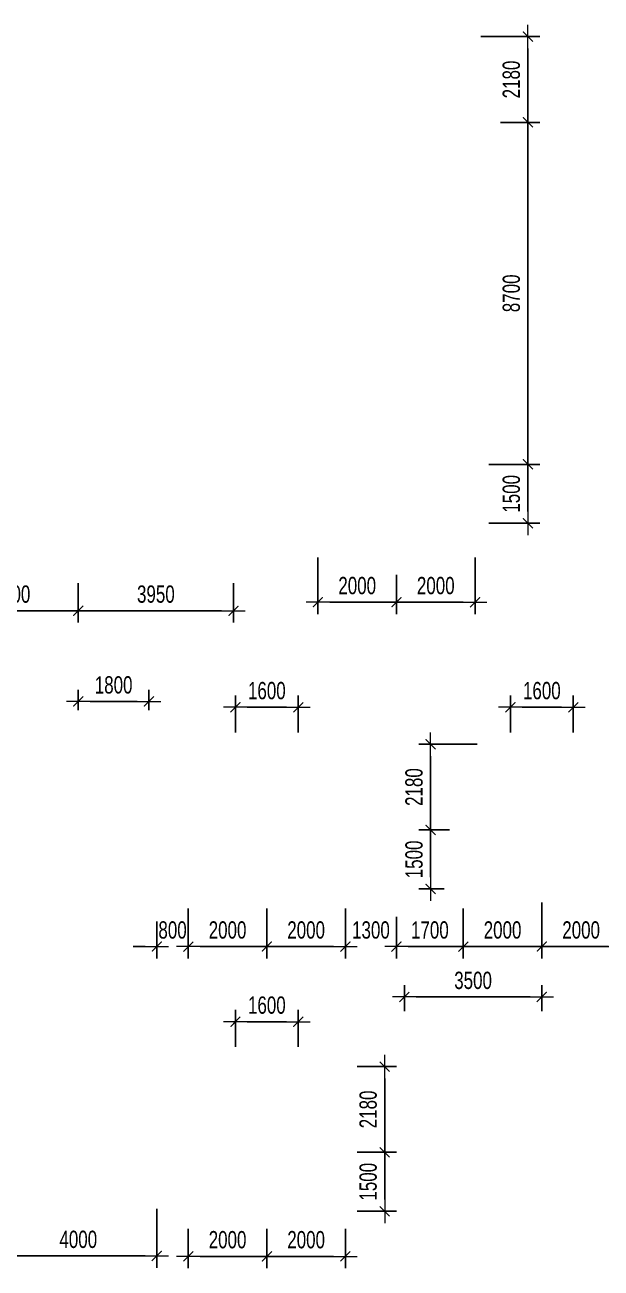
# Model space of a CAD drawing. Header units: millimetres. Extents: x -259680 to 389590, y -106473 to 139263.
# Drawn here: x 121240 to 135910, y 35552 to 67180 of the extents above; entities that cross this region are included whole.
import ezdxf

# ---------------------------------------------------------------- set-up
doc = ezdxf.new("R2010")
doc.units = ezdxf.units.MM
doc.layers.get('Defpoints').update_dxf_attribs({"color": 151, "lineweight": 9})
doc.layers.add('NDC_S_DIM', color=1, linetype='Continuous', lineweight=15)
doc.styles.add('NDC_DIM', font='', dxfattribs={"width": 0.75})
doc.styles.get('NDC_DIM').set_extended_font_data('Dotum')
doc.dimstyles.new('NDC_dim_200', dxfattribs={"dimscale": 200, "dimtxt": 2.2, "dimasz": 1.5, "dimexe": 1.5, "dimexo": 2.5, "dimgap": 1, "dimtad": 1, "dimdec": 0, "dimzin": 0, "dimdsep": 46, "dimtxsty": 'NDC_DIM', "dimblk": 'DIMMARK', "dimcen": 0.09, "dimdle": 1.2, "dimclrd": 1, "dimclre": 1, "dimclrt": 3, "dimadec": 0, "dimazin": 0, "dimtfac": 1, "dimtdec": 0, "dimtix": 1, "dimtofl": 0, "dimtmove": 0, "dimatfit": 3, "dimfxl": 6, "dimfxlon": 1, "dimtolj": 1, "dimtzin": 0, "dimarcsym": 0})

# ---------------------------------------------------------------- blocks, each defined once
blk = doc.blocks.new('DIMMARK')
at = {"layer": 'NDC_S_DIM', "color": 1}
blk.add_line((-1.5, 0), (1, 0), dxfattribs=at)
at = {"layer": 'NDC_S_DIM', "color": 2, "const_width": 0.1}
blk.add_lwpolyline([(-0.42, -0.42), (0.42, 0.42)], dxfattribs=at)
blk = doc.blocks.new('*D890')
at = {"layer": 'Defpoints', "color": 0, "ltscale": 100, "transparency": 16777216}
for p in [(134400, 42450), (130900, 41590), (134400, 41590)]:
    blk.add_point(p, dxfattribs=at)
at = {"layer": 'NDC_S_DIM', "color": 1, "lineweight": -2, "ltscale": 100, "transparency": 16777216}
for p, q in [((130900, 42090), (130900, 42750)), ((134400, 42090), (134400, 42750)), ((131200, 42450), (134100, 42450))]:
    blk.add_line(p, q, dxfattribs=at)
at = {"layer": 'NDC_S_DIM', "color": 1, "lineweight": -2, "ltscale": 100, "transparency": 16777216, "xscale": 300, "yscale": 300, "zscale": 300, "rotation": 180}
blk.add_blockref('DIMMARK', (130900, 42450), dxfattribs=at)
at = {"layer": 'NDC_S_DIM', "color": 1, "lineweight": -2, "ltscale": 100, "transparency": 16777216, "xscale": 300, "yscale": 300, "zscale": 300}
blk.add_blockref('DIMMARK', (134400, 42450), dxfattribs=at)
at = {"layer": 'NDC_S_DIM', "color": 3, "ltscale": 100, "transparency": 16777216, "insert": (132650, 42870), "char_height": 440, "attachment_point": 5, "style": 'NDC_DIM'}
blk.add_mtext('\\A1;3500', dxfattribs=at)
blk = doc.blocks.new('*D677')
at = {"layer": 'Defpoints', "color": 0, "ltscale": 100, "transparency": 16777216}
for p in [(132700, 54131), (130700, 53692), (132700, 52492)]:
    blk.add_point(p, dxfattribs=at)
at = {"layer": 'NDC_S_DIM', "color": 1, "lineweight": -2, "ltscale": 100, "transparency": 16777216}
for p, q in [((132700, 53631), (132700, 52192)), ((130700, 53192), (130700, 52192)), ((131000, 52492), (132400, 52492))]:
    blk.add_line(p, q, dxfattribs=at)
at = {"layer": 'NDC_S_DIM', "color": 1, "lineweight": -2, "ltscale": 100, "transparency": 16777216, "xscale": 300, "yscale": 300, "zscale": 300, "rotation": 180}
blk.add_blockref('DIMMARK', (130700, 52492), dxfattribs=at)
at = {"layer": 'NDC_S_DIM', "color": 1, "lineweight": -2, "ltscale": 100, "transparency": 16777216, "xscale": 300, "yscale": 300, "zscale": 300}
blk.add_blockref('DIMMARK', (132700, 52492), dxfattribs=at)
at = {"layer": 'NDC_S_DIM', "color": 3, "ltscale": 100, "transparency": 16777216, "insert": (131700, 52913), "char_height": 440, "attachment_point": 5, "style": 'NDC_DIM'}
blk.add_mtext('\\A1;2000', dxfattribs=at)
blk = doc.blocks.new('*D678')
at = {"layer": 'Defpoints', "color": 0, "ltscale": 100, "transparency": 16777216}
for p in [(128700, 54131), (130700, 53692), (128700, 52492)]:
    blk.add_point(p, dxfattribs=at)
at = {"layer": 'NDC_S_DIM', "color": 1, "lineweight": -2, "ltscale": 100, "transparency": 16777216}
for p, q in [((128700, 53631), (128700, 52192)), ((130700, 53192), (130700, 52192)), ((130400, 52492), (129000, 52492))]:
    blk.add_line(p, q, dxfattribs=at)
at = {"layer": 'NDC_S_DIM', "color": 1, "lineweight": -2, "ltscale": 100, "transparency": 16777216, "xscale": 300, "yscale": 300, "zscale": 300, "rotation": 180}
blk.add_blockref('DIMMARK', (128700, 52492), dxfattribs=at)
at = {"layer": 'NDC_S_DIM', "color": 1, "lineweight": -2, "ltscale": 100, "transparency": 16777216, "xscale": 300, "yscale": 300, "zscale": 300}
blk.add_blockref('DIMMARK', (130700, 52492), dxfattribs=at)
at = {"layer": 'NDC_S_DIM', "color": 3, "ltscale": 100, "transparency": 16777216, "insert": (129700, 52913), "char_height": 440, "attachment_point": 5, "style": 'NDC_DIM'}
blk.add_mtext('\\A1;2000', dxfattribs=at)
blk = doc.blocks.new('*D679')
at = {"layer": 'Defpoints', "color": 0, "ltscale": 100, "transparency": 16777216}
for p in [(132553, 56000), (132553, 54500), (134045, 54500)]:
    blk.add_point(p, dxfattribs=at)
at = {"layer": 'NDC_S_DIM', "color": 1, "lineweight": -2, "ltscale": 100, "transparency": 16777216}
for p, q in [((133053, 56000), (134345, 56000)), ((134045, 55700), (134045, 54800)), ((133053, 54500), (134345, 54500))]:
    blk.add_line(p, q, dxfattribs=at)
at = {"layer": 'NDC_S_DIM', "color": 1, "lineweight": -2, "ltscale": 100, "transparency": 16777216, "xscale": 300, "yscale": 300, "zscale": 300}
for p, rotation in [((134045, 56000), 90), ((134045, 54500), 270)]:
    blk.add_blockref('DIMMARK', p, dxfattribs=dict(at, rotation=rotation))
at = {"layer": 'NDC_S_DIM', "color": 3, "ltscale": 100, "transparency": 16777216, "insert": (133625, 55250), "char_height": 440, "attachment_point": 5, "rotation": 90, "style": 'NDC_DIM'}
blk.add_mtext('\\A1;1500', dxfattribs=at)
blk = doc.blocks.new('*D588')
at = {"layer": 'Defpoints', "color": 0, "ltscale": 100, "transparency": 16777216}
for p in [(132845, 64700), (132845, 56000), (134045, 56000)]:
    blk.add_point(p, dxfattribs=at)
at = {"layer": 'NDC_S_DIM', "color": 1, "lineweight": -2, "ltscale": 100, "transparency": 16777216}
for p, q in [((133345, 64700), (134345, 64700)), ((134045, 64400), (134045, 56300)), ((133345, 56000), (134345, 56000))]:
    blk.add_line(p, q, dxfattribs=at)
at = {"layer": 'NDC_S_DIM', "color": 1, "lineweight": -2, "ltscale": 100, "transparency": 16777216, "xscale": 300, "yscale": 300, "zscale": 300}
for p, rotation in [((134045, 64700), 90), ((134045, 56000), 270)]:
    blk.add_blockref('DIMMARK', p, dxfattribs=dict(at, rotation=rotation))
at = {"layer": 'NDC_S_DIM', "color": 3, "ltscale": 100, "transparency": 16777216, "insert": (133625, 60350), "char_height": 440, "attachment_point": 5, "rotation": 90, "style": 'NDC_DIM'}
blk.add_mtext('\\A1;8700', dxfattribs=at)
blk = doc.blocks.new('*D589')
at = {"layer": 'Defpoints', "color": 0, "ltscale": 100, "transparency": 16777216}
for p in [(131860, 66880), (134045, 66880), (132845, 64700)]:
    blk.add_point(p, dxfattribs=at)
at = {"layer": 'NDC_S_DIM', "color": 1, "lineweight": -2, "ltscale": 100, "transparency": 16777216}
for p, q in [((132845, 66880), (134345, 66880)), ((134045, 65000), (134045, 66580)), ((133345, 64700), (134345, 64700))]:
    blk.add_line(p, q, dxfattribs=at)
at = {"layer": 'NDC_S_DIM', "color": 1, "lineweight": -2, "ltscale": 100, "transparency": 16777216, "xscale": 300, "yscale": 300, "zscale": 300}
for p, rotation in [((134045, 66880), 90), ((134045, 64700), 270)]:
    blk.add_blockref('DIMMARK', p, dxfattribs=dict(at, rotation=rotation))
at = {"layer": 'NDC_S_DIM', "color": 3, "ltscale": 100, "transparency": 16777216, "insert": (133625, 65790), "char_height": 440, "attachment_point": 5, "rotation": 90, "style": 'NDC_DIM'}
blk.add_mtext('\\A1;2180', dxfattribs=at)
blk = doc.blocks.new('*D477')
at = {"layer": 'Defpoints', "color": 0, "ltscale": 100, "transparency": 16777216}
for p in [(122600, 53476), (126550, 53476), (126550, 52276)]:
    blk.add_point(p, dxfattribs=at)
at = {"layer": 'NDC_S_DIM', "color": 1, "lineweight": -2, "ltscale": 100, "transparency": 16777216}
for p, q in [((122600, 52976), (122600, 51976)), ((126550, 52976), (126550, 51976)), ((122900, 52276), (126250, 52276))]:
    blk.add_line(p, q, dxfattribs=at)
at = {"layer": 'NDC_S_DIM', "color": 1, "lineweight": -2, "ltscale": 100, "transparency": 16777216, "xscale": 300, "yscale": 300, "zscale": 300, "rotation": 180}
blk.add_blockref('DIMMARK', (122600, 52276), dxfattribs=at)
at = {"layer": 'NDC_S_DIM', "color": 1, "lineweight": -2, "ltscale": 100, "transparency": 16777216, "xscale": 300, "yscale": 300, "zscale": 300}
blk.add_blockref('DIMMARK', (126550, 52276), dxfattribs=at)
at = {"layer": 'NDC_S_DIM', "color": 3, "ltscale": 100, "transparency": 16777216, "insert": (124575, 52696), "char_height": 440, "attachment_point": 5, "style": 'NDC_DIM'}
blk.add_mtext('\\A1;3950', dxfattribs=at)
blk = doc.blocks.new('*D478')
at = {"layer": 'Defpoints', "color": 0, "ltscale": 100, "transparency": 16777216}
for p in [(119200, 53476), (122600, 53476), (119200, 52276)]:
    blk.add_point(p, dxfattribs=at)
at = {"layer": 'NDC_S_DIM', "color": 1, "lineweight": -2, "ltscale": 100, "transparency": 16777216}
for p, q in [((119200, 52976), (119200, 51976)), ((122600, 52976), (122600, 51976)), ((122300, 52276), (119500, 52276))]:
    blk.add_line(p, q, dxfattribs=at)
at = {"layer": 'NDC_S_DIM', "color": 1, "lineweight": -2, "ltscale": 100, "transparency": 16777216, "xscale": 300, "yscale": 300, "zscale": 300, "rotation": 180}
blk.add_blockref('DIMMARK', (119200, 52276), dxfattribs=at)
at = {"layer": 'NDC_S_DIM', "color": 1, "lineweight": -2, "ltscale": 100, "transparency": 16777216, "xscale": 300, "yscale": 300, "zscale": 300}
blk.add_blockref('DIMMARK', (122600, 52276), dxfattribs=at)
at = {"layer": 'NDC_S_DIM', "color": 3, "ltscale": 100, "transparency": 16777216, "insert": (120900, 52696), "char_height": 440, "attachment_point": 5, "style": 'NDC_DIM'}
blk.add_mtext('\\A1;3400', dxfattribs=at)
blk = doc.blocks.new('*D479')
at = {"layer": 'Defpoints', "color": 0, "ltscale": 100, "transparency": 16777216}
for p in [(127400, 37052), (129400, 37052), (129400, 35852)]:
    blk.add_point(p, dxfattribs=at)
at = {"layer": 'NDC_S_DIM', "color": 1, "lineweight": -2, "ltscale": 100, "transparency": 16777216}
for p, q in [((127400, 36552), (127400, 35552)), ((129400, 36552), (129400, 35552)), ((127700, 35852), (129100, 35852))]:
    blk.add_line(p, q, dxfattribs=at)
at = {"layer": 'NDC_S_DIM', "color": 1, "lineweight": -2, "ltscale": 100, "transparency": 16777216, "xscale": 300, "yscale": 300, "zscale": 300, "rotation": 180}
blk.add_blockref('DIMMARK', (127400, 35852), dxfattribs=at)
at = {"layer": 'NDC_S_DIM', "color": 1, "lineweight": -2, "ltscale": 100, "transparency": 16777216, "xscale": 300, "yscale": 300, "zscale": 300}
blk.add_blockref('DIMMARK', (129400, 35852), dxfattribs=at)
at = {"layer": 'NDC_S_DIM', "color": 3, "ltscale": 100, "transparency": 16777216, "insert": (128400, 36273), "char_height": 440, "attachment_point": 5, "style": 'NDC_DIM'}
blk.add_mtext('\\A1;2000', dxfattribs=at)
blk = doc.blocks.new('*D480')
at = {"layer": 'Defpoints', "color": 0, "ltscale": 100, "transparency": 16777216}
for p in [(125400, 37052), (127400, 37052), (125400, 35852)]:
    blk.add_point(p, dxfattribs=at)
at = {"layer": 'NDC_S_DIM', "color": 1, "lineweight": -2, "ltscale": 100, "transparency": 16777216}
for p, q in [((125400, 36552), (125400, 35552)), ((127400, 36552), (127400, 35552)), ((127100, 35852), (125700, 35852))]:
    blk.add_line(p, q, dxfattribs=at)
at = {"layer": 'NDC_S_DIM', "color": 1, "lineweight": -2, "ltscale": 100, "transparency": 16777216, "xscale": 300, "yscale": 300, "zscale": 300, "rotation": 180}
blk.add_blockref('DIMMARK', (125400, 35852), dxfattribs=at)
at = {"layer": 'NDC_S_DIM', "color": 1, "lineweight": -2, "ltscale": 100, "transparency": 16777216, "xscale": 300, "yscale": 300, "zscale": 300}
blk.add_blockref('DIMMARK', (127400, 35852), dxfattribs=at)
at = {"layer": 'NDC_S_DIM', "color": 3, "ltscale": 100, "transparency": 16777216, "insert": (126400, 36273), "char_height": 440, "attachment_point": 5, "style": 'NDC_DIM'}
blk.add_mtext('\\A1;2000', dxfattribs=at)
blk = doc.blocks.new('*D481')
at = {"layer": 'Defpoints', "color": 0, "ltscale": 100, "transparency": 16777216}
for p in [(129200, 38500), (129200, 37000), (130400, 37000)]:
    blk.add_point(p, dxfattribs=at)
at = {"layer": 'NDC_S_DIM', "color": 1, "lineweight": -2, "ltscale": 100, "transparency": 16777216}
for p, q in [((129700, 38500), (130700, 38500)), ((130400, 38200), (130400, 37300)), ((129700, 37000), (130700, 37000))]:
    blk.add_line(p, q, dxfattribs=at)
at = {"layer": 'NDC_S_DIM', "color": 1, "lineweight": -2, "ltscale": 100, "transparency": 16777216, "xscale": 300, "yscale": 300, "zscale": 300}
for p, rotation in [((130400, 38500), 90), ((130400, 37000), 270)]:
    blk.add_blockref('DIMMARK', p, dxfattribs=dict(at, rotation=rotation))
at = {"layer": 'NDC_S_DIM', "color": 3, "ltscale": 100, "transparency": 16777216, "insert": (129980, 37750), "char_height": 440, "attachment_point": 5, "rotation": 90, "style": 'NDC_DIM'}
blk.add_mtext('\\A1;1500', dxfattribs=at)
blk = doc.blocks.new('*D482')
at = {"layer": 'Defpoints', "color": 0, "ltscale": 100, "transparency": 16777216}
for p in [(129200, 40680), (130400, 40680), (129200, 38500)]:
    blk.add_point(p, dxfattribs=at)
at = {"layer": 'NDC_S_DIM', "color": 1, "lineweight": -2, "ltscale": 100, "transparency": 16777216}
for p, q in [((129700, 40680), (130700, 40680)), ((130400, 38800), (130400, 40380)), ((129700, 38500), (130700, 38500))]:
    blk.add_line(p, q, dxfattribs=at)
at = {"layer": 'NDC_S_DIM', "color": 1, "lineweight": -2, "ltscale": 100, "transparency": 16777216, "xscale": 300, "yscale": 300, "zscale": 300}
for p, rotation in [((130400, 40680), 90), ((130400, 38500), 270)]:
    blk.add_blockref('DIMMARK', p, dxfattribs=dict(at, rotation=rotation))
at = {"layer": 'NDC_S_DIM', "color": 3, "ltscale": 100, "transparency": 16777216, "insert": (129980, 39590), "char_height": 440, "attachment_point": 5, "rotation": 90, "style": 'NDC_DIM'}
blk.add_mtext('\\A1;2180', dxfattribs=at)
blk = doc.blocks.new('*D483')
at = {"layer": 'Defpoints', "color": 0, "ltscale": 100, "transparency": 16777216}
for p in [(128200, 41820), (126600, 40680), (128200, 40680)]:
    blk.add_point(p, dxfattribs=at)
at = {"layer": 'NDC_S_DIM', "color": 1, "lineweight": -2, "ltscale": 100, "transparency": 16777216}
for p, q in [((126600, 41180), (126600, 42120)), ((128200, 41180), (128200, 42120)), ((126900, 41820), (127900, 41820))]:
    blk.add_line(p, q, dxfattribs=at)
at = {"layer": 'NDC_S_DIM', "color": 1, "lineweight": -2, "ltscale": 100, "transparency": 16777216, "xscale": 300, "yscale": 300, "zscale": 300, "rotation": 180}
blk.add_blockref('DIMMARK', (126600, 41820), dxfattribs=at)
at = {"layer": 'NDC_S_DIM', "color": 1, "lineweight": -2, "ltscale": 100, "transparency": 16777216, "xscale": 300, "yscale": 300, "zscale": 300}
blk.add_blockref('DIMMARK', (128200, 41820), dxfattribs=at)
at = {"layer": 'NDC_S_DIM', "color": 3, "ltscale": 100, "transparency": 16777216, "insert": (127400, 42241), "char_height": 440, "attachment_point": 5, "style": 'NDC_DIM'}
blk.add_mtext('\\A1;1600', dxfattribs=at)
blk = doc.blocks.new('*D984')
at = {"layer": 'Defpoints', "color": 0, "ltscale": 100, "transparency": 16777216}
for p in [(124400, 49967), (122600, 49247), (124400, 49247)]:
    blk.add_point(p, dxfattribs=at)
at = {"layer": 'NDC_S_DIM', "color": 1, "lineweight": -2, "ltscale": 100, "transparency": 16777216}
for p, q in [((122600, 49747), (122600, 50267)), ((124400, 49747), (124400, 50267)), ((122900, 49967), (124100, 49967))]:
    blk.add_line(p, q, dxfattribs=at)
at = {"layer": 'NDC_S_DIM', "color": 1, "lineweight": -2, "ltscale": 100, "transparency": 16777216, "xscale": 300, "yscale": 300, "zscale": 300, "rotation": 180}
blk.add_blockref('DIMMARK', (122600, 49967), dxfattribs=at)
at = {"layer": 'NDC_S_DIM', "color": 1, "lineweight": -2, "ltscale": 100, "transparency": 16777216, "xscale": 300, "yscale": 300, "zscale": 300}
blk.add_blockref('DIMMARK', (124400, 49967), dxfattribs=at)
at = {"layer": 'NDC_S_DIM', "color": 3, "ltscale": 100, "transparency": 16777216, "insert": (123500, 50387), "char_height": 440, "attachment_point": 5, "style": 'NDC_DIM'}
blk.add_mtext('\\A1;1800', dxfattribs=at)
blk = doc.blocks.new('*D987')
at = {"layer": 'Defpoints', "color": 0, "ltscale": 100, "transparency": 16777216}
for p in [(125400, 45200), (127400, 45200), (125400, 43732)]:
    blk.add_point(p, dxfattribs=at)
at = {"layer": 'NDC_S_DIM', "color": 1, "lineweight": -2, "ltscale": 100, "transparency": 16777216}
for p, q in [((125400, 44700), (125400, 43432)), ((127400, 44700), (127400, 43432)), ((127100, 43732), (125700, 43732))]:
    blk.add_line(p, q, dxfattribs=at)
at = {"layer": 'NDC_S_DIM', "color": 1, "lineweight": -2, "ltscale": 100, "transparency": 16777216, "xscale": 300, "yscale": 300, "zscale": 300, "rotation": 180}
blk.add_blockref('DIMMARK', (125400, 43732), dxfattribs=at)
at = {"layer": 'NDC_S_DIM', "color": 1, "lineweight": -2, "ltscale": 100, "transparency": 16777216, "xscale": 300, "yscale": 300, "zscale": 300}
blk.add_blockref('DIMMARK', (127400, 43732), dxfattribs=at)
at = {"layer": 'NDC_S_DIM', "color": 3, "ltscale": 100, "transparency": 16777216, "insert": (126400, 44152), "char_height": 440, "attachment_point": 5, "style": 'NDC_DIM'}
blk.add_mtext('\\A1;2000', dxfattribs=at)
blk = doc.blocks.new('*D242')
at = {"layer": 'Defpoints', "color": 0, "ltscale": 100, "transparency": 16777216}
for p in [(120600, 37700), (124600, 37700), (124600, 35862)]:
    blk.add_point(p, dxfattribs=at)
at = {"layer": 'NDC_S_DIM', "color": 1, "lineweight": -2, "ltscale": 100, "transparency": 16777216}
for p, q in [((120600, 37062), (120600, 35562)), ((124600, 37062), (124600, 35562)), ((120900, 35862), (124300, 35862))]:
    blk.add_line(p, q, dxfattribs=at)
at = {"layer": 'NDC_S_DIM', "color": 1, "lineweight": -2, "ltscale": 100, "transparency": 16777216, "xscale": 300, "yscale": 300, "zscale": 300, "rotation": 180}
blk.add_blockref('DIMMARK', (120600, 35862), dxfattribs=at)
at = {"layer": 'NDC_S_DIM', "color": 1, "lineweight": -2, "ltscale": 100, "transparency": 16777216, "xscale": 300, "yscale": 300, "zscale": 300}
blk.add_blockref('DIMMARK', (124600, 35862), dxfattribs=at)
at = {"layer": 'NDC_S_DIM', "color": 3, "ltscale": 100, "transparency": 16777216, "insert": (122600, 36282), "char_height": 440, "attachment_point": 5, "style": 'NDC_DIM'}
blk.add_mtext('\\A1;4000', dxfattribs=at)
blk = doc.blocks.new('*D261')
at = {"layer": 'Defpoints', "color": 0, "ltscale": 100, "transparency": 16777216}
for p in [(130700, 44990), (129400, 44870), (130700, 43732)]:
    blk.add_point(p, dxfattribs=at)
at = {"layer": 'NDC_S_DIM', "color": 1, "lineweight": -2, "ltscale": 100, "transparency": 16777216}
for p, q in [((129400, 44370), (129400, 43432)), ((130700, 44490), (130700, 43432)), ((129100, 43732), (128800, 43732)), ((131000, 43732), (131300, 43732))]:
    blk.add_line(p, q, dxfattribs=at)
at = {"layer": 'NDC_S_DIM', "color": 1, "lineweight": -2, "ltscale": 100, "transparency": 16777216, "xscale": 300, "yscale": 300, "zscale": 300}
blk.add_blockref('DIMMARK', (129400, 43732), dxfattribs=at)
at = {"layer": 'NDC_S_DIM', "color": 1, "lineweight": -2, "ltscale": 100, "transparency": 16777216, "xscale": 300, "yscale": 300, "zscale": 300, "rotation": 180}
blk.add_blockref('DIMMARK', (130700, 43732), dxfattribs=at)
at = {"layer": 'NDC_S_DIM', "color": 3, "ltscale": 100, "transparency": 16777216, "insert": (130050, 44152), "char_height": 440, "attachment_point": 5, "style": 'NDC_DIM'}
blk.add_mtext('\\A1;1300', dxfattribs=at)
blk = doc.blocks.new('*D262')
at = {"layer": 'Defpoints', "color": 0, "ltscale": 100, "transparency": 16777216}
for p in [(124600, 44870), (125400, 44870), (125400, 43732)]:
    blk.add_point(p, dxfattribs=at)
at = {"layer": 'NDC_S_DIM', "color": 1, "lineweight": -2, "ltscale": 100, "transparency": 16777216}
for p, q in [((124600, 44370), (124600, 43432)), ((125400, 44370), (125400, 43432)), ((124300, 43732), (124000, 43732)), ((125700, 43732), (126000, 43732))]:
    blk.add_line(p, q, dxfattribs=at)
at = {"layer": 'NDC_S_DIM', "color": 1, "lineweight": -2, "ltscale": 100, "transparency": 16777216, "xscale": 300, "yscale": 300, "zscale": 300}
blk.add_blockref('DIMMARK', (124600, 43732), dxfattribs=at)
at = {"layer": 'NDC_S_DIM', "color": 1, "lineweight": -2, "ltscale": 100, "transparency": 16777216, "xscale": 300, "yscale": 300, "zscale": 300, "rotation": 180}
blk.add_blockref('DIMMARK', (125400, 43732), dxfattribs=at)
at = {"layer": 'NDC_S_DIM', "color": 3, "ltscale": 100, "transparency": 16777216, "insert": (125000, 44152), "char_height": 440, "attachment_point": 5, "style": 'NDC_DIM'}
blk.add_mtext('\\A1;800', dxfattribs=at)
blk = doc.blocks.new('*D263')
at = {"layer": 'Defpoints', "color": 0, "ltscale": 100, "transparency": 16777216}
for p in [(130700, 44990), (132400, 45200), (132400, 43732)]:
    blk.add_point(p, dxfattribs=at)
at = {"layer": 'NDC_S_DIM', "color": 1, "lineweight": -2, "ltscale": 100, "transparency": 16777216}
for p, q in [((132400, 44700), (132400, 43432)), ((130700, 44490), (130700, 43432)), ((131000, 43732), (132100, 43732))]:
    blk.add_line(p, q, dxfattribs=at)
at = {"layer": 'NDC_S_DIM', "color": 1, "lineweight": -2, "ltscale": 100, "transparency": 16777216, "xscale": 300, "yscale": 300, "zscale": 300, "rotation": 180}
blk.add_blockref('DIMMARK', (130700, 43732), dxfattribs=at)
at = {"layer": 'NDC_S_DIM', "color": 1, "lineweight": -2, "ltscale": 100, "transparency": 16777216, "xscale": 300, "yscale": 300, "zscale": 300}
blk.add_blockref('DIMMARK', (132400, 43732), dxfattribs=at)
at = {"layer": 'NDC_S_DIM', "color": 3, "ltscale": 100, "transparency": 16777216, "insert": (131550, 44152), "char_height": 440, "attachment_point": 5, "style": 'NDC_DIM'}
blk.add_mtext('\\A1;1700', dxfattribs=at)
blk = doc.blocks.new('*D264')
at = {"layer": 'Defpoints', "color": 0, "ltscale": 100, "transparency": 16777216}
for p in [(132400, 45200), (134400, 44870), (134400, 43732)]:
    blk.add_point(p, dxfattribs=at)
at = {"layer": 'NDC_S_DIM', "color": 1, "lineweight": -2, "ltscale": 100, "transparency": 16777216}
for p, q in [((132400, 44700), (132400, 43432)), ((134400, 44370), (134400, 43432)), ((132700, 43732), (134100, 43732))]:
    blk.add_line(p, q, dxfattribs=at)
at = {"layer": 'NDC_S_DIM', "color": 1, "lineweight": -2, "ltscale": 100, "transparency": 16777216, "xscale": 300, "yscale": 300, "zscale": 300, "rotation": 180}
blk.add_blockref('DIMMARK', (132400, 43732), dxfattribs=at)
at = {"layer": 'NDC_S_DIM', "color": 1, "lineweight": -2, "ltscale": 100, "transparency": 16777216, "xscale": 300, "yscale": 300, "zscale": 300}
blk.add_blockref('DIMMARK', (134400, 43732), dxfattribs=at)
at = {"layer": 'NDC_S_DIM', "color": 3, "ltscale": 100, "transparency": 16777216, "insert": (133400, 44152), "char_height": 440, "attachment_point": 5, "style": 'NDC_DIM'}
blk.add_mtext('\\A1;2000', dxfattribs=at)
blk = doc.blocks.new('*D265')
at = {"layer": 'Defpoints', "color": 0, "ltscale": 100, "transparency": 16777216}
for p in [(132550, 46700), (131568, 45200), (132410, 45200)]:
    blk.add_point(p, dxfattribs=at)
at = {"layer": 'NDC_S_DIM', "color": 1, "lineweight": -2, "ltscale": 100, "transparency": 16777216}
for p, q in [((132050, 46700), (131268, 46700)), ((131568, 46400), (131568, 45500)), ((131910, 45200), (131268, 45200))]:
    blk.add_line(p, q, dxfattribs=at)
at = {"layer": 'NDC_S_DIM', "color": 1, "lineweight": -2, "ltscale": 100, "transparency": 16777216, "xscale": 300, "yscale": 300, "zscale": 300}
for p, rotation in [((131568, 46700), 90), ((131568, 45200), 270)]:
    blk.add_blockref('DIMMARK', p, dxfattribs=dict(at, rotation=rotation))
at = {"layer": 'NDC_S_DIM', "color": 3, "ltscale": 100, "transparency": 16777216, "insert": (131148, 45950), "char_height": 440, "attachment_point": 5, "rotation": 90, "style": 'NDC_DIM'}
blk.add_mtext('\\A1;1500', dxfattribs=at)
blk = doc.blocks.new('*D364')
at = {"layer": 'Defpoints', "color": 0, "ltscale": 100, "transparency": 16777216}
for p in [(134400, 45350), (136400, 45490), (134400, 43732)]:
    blk.add_point(p, dxfattribs=at)
at = {"layer": 'NDC_S_DIM', "color": 1, "lineweight": -2, "ltscale": 100, "transparency": 16777216}
for p, q in [((136400, 44932), (136400, 43432)), ((134400, 44850), (134400, 43432)), ((136100, 43732), (134700, 43732))]:
    blk.add_line(p, q, dxfattribs=at)
at = {"layer": 'NDC_S_DIM', "color": 1, "lineweight": -2, "ltscale": 100, "transparency": 16777216, "xscale": 300, "yscale": 300, "zscale": 300, "rotation": 180}
blk.add_blockref('DIMMARK', (134400, 43732), dxfattribs=at)
at = {"layer": 'NDC_S_DIM', "color": 1, "lineweight": -2, "ltscale": 100, "transparency": 16777216, "xscale": 300, "yscale": 300, "zscale": 300}
blk.add_blockref('DIMMARK', (136400, 43732), dxfattribs=at)
at = {"layer": 'NDC_S_DIM', "color": 3, "ltscale": 100, "transparency": 16777216, "insert": (135400, 44152), "char_height": 440, "attachment_point": 5, "style": 'NDC_DIM'}
blk.add_mtext('\\A1;2000', dxfattribs=at)
blk = doc.blocks.new('*D365')
at = {"layer": 'Defpoints', "color": 0, "ltscale": 100, "transparency": 16777216}
for p in [(133250, 48880), (131568, 46700), (132050, 46700)]:
    blk.add_point(p, dxfattribs=at)
at = {"layer": 'NDC_S_DIM', "color": 1, "lineweight": -2, "ltscale": 100, "transparency": 16777216}
for p, q in [((132750, 48880), (131268, 48880)), ((131568, 48580), (131568, 47000)), ((131568, 46700), (131268, 46700))]:
    blk.add_line(p, q, dxfattribs=at)
at = {"layer": 'NDC_S_DIM', "color": 1, "lineweight": -2, "ltscale": 100, "transparency": 16777216, "xscale": 300, "yscale": 300, "zscale": 300}
for p, rotation in [((131568, 48880), 90), ((131568, 46700), 270)]:
    blk.add_blockref('DIMMARK', p, dxfattribs=dict(at, rotation=rotation))
at = {"layer": 'NDC_S_DIM', "color": 3, "ltscale": 100, "transparency": 16777216, "insert": (131148, 47790), "char_height": 440, "attachment_point": 5, "rotation": 90, "style": 'NDC_DIM'}
blk.add_mtext('\\A1;2180', dxfattribs=at)
blk = doc.blocks.new('*D370')
at = {"layer": 'Defpoints', "color": 0, "ltscale": 100, "transparency": 16777216}
for p in [(135200, 49820), (133600, 48680), (135200, 48680)]:
    blk.add_point(p, dxfattribs=at)
at = {"layer": 'NDC_S_DIM', "color": 1, "lineweight": -2, "ltscale": 100, "transparency": 16777216}
for p, q in [((133600, 49180), (133600, 50120)), ((135200, 49180), (135200, 50120)), ((133900, 49820), (134900, 49820))]:
    blk.add_line(p, q, dxfattribs=at)
at = {"layer": 'NDC_S_DIM', "color": 1, "lineweight": -2, "ltscale": 100, "transparency": 16777216, "xscale": 300, "yscale": 300, "zscale": 300, "rotation": 180}
blk.add_blockref('DIMMARK', (133600, 49820), dxfattribs=at)
at = {"layer": 'NDC_S_DIM', "color": 1, "lineweight": -2, "ltscale": 100, "transparency": 16777216, "xscale": 300, "yscale": 300, "zscale": 300}
blk.add_blockref('DIMMARK', (135200, 49820), dxfattribs=at)
at = {"layer": 'NDC_S_DIM', "color": 3, "ltscale": 100, "transparency": 16777216, "insert": (134400, 50241), "char_height": 440, "attachment_point": 5, "style": 'NDC_DIM'}
blk.add_mtext('\\A1;1600', dxfattribs=at)
blk = doc.blocks.new('*D417')
at = {"layer": 'Defpoints', "color": 0, "ltscale": 100, "transparency": 16777216}
for p in [(127400, 45200), (129400, 45200), (127400, 43732)]:
    blk.add_point(p, dxfattribs=at)
at = {"layer": 'NDC_S_DIM', "color": 1, "lineweight": -2, "ltscale": 100, "transparency": 16777216}
for p, q in [((127400, 44700), (127400, 43432)), ((129400, 44700), (129400, 43432)), ((129100, 43732), (127700, 43732))]:
    blk.add_line(p, q, dxfattribs=at)
at = {"layer": 'NDC_S_DIM', "color": 1, "lineweight": -2, "ltscale": 100, "transparency": 16777216, "xscale": 300, "yscale": 300, "zscale": 300, "rotation": 180}
blk.add_blockref('DIMMARK', (127400, 43732), dxfattribs=at)
at = {"layer": 'NDC_S_DIM', "color": 1, "lineweight": -2, "ltscale": 100, "transparency": 16777216, "xscale": 300, "yscale": 300, "zscale": 300}
blk.add_blockref('DIMMARK', (129400, 43732), dxfattribs=at)
at = {"layer": 'NDC_S_DIM', "color": 3, "ltscale": 100, "transparency": 16777216, "insert": (128400, 44152), "char_height": 440, "attachment_point": 5, "style": 'NDC_DIM'}
blk.add_mtext('\\A1;2000', dxfattribs=at)
blk = doc.blocks.new('*D418')
at = {"layer": 'Defpoints', "color": 0, "ltscale": 100, "transparency": 16777216}
for p in [(128200, 49820), (126600, 48680), (128200, 48680)]:
    blk.add_point(p, dxfattribs=at)
at = {"layer": 'NDC_S_DIM', "color": 1, "lineweight": -2, "ltscale": 100, "transparency": 16777216}
for p, q in [((126600, 49180), (126600, 50120)), ((128200, 49180), (128200, 50120)), ((126900, 49820), (127900, 49820))]:
    blk.add_line(p, q, dxfattribs=at)
at = {"layer": 'NDC_S_DIM', "color": 1, "lineweight": -2, "ltscale": 100, "transparency": 16777216, "xscale": 300, "yscale": 300, "zscale": 300, "rotation": 180}
blk.add_blockref('DIMMARK', (126600, 49820), dxfattribs=at)
at = {"layer": 'NDC_S_DIM', "color": 1, "lineweight": -2, "ltscale": 100, "transparency": 16777216, "xscale": 300, "yscale": 300, "zscale": 300}
blk.add_blockref('DIMMARK', (128200, 49820), dxfattribs=at)
at = {"layer": 'NDC_S_DIM', "color": 3, "ltscale": 100, "transparency": 16777216, "insert": (127400, 50241), "char_height": 440, "attachment_point": 5, "style": 'NDC_DIM'}
blk.add_mtext('\\A1;1600', dxfattribs=at)

msp = doc.modelspace()

# ---------------------------------------------------------------- dimensions: what is measured, and where the dimension line sits
at = {"layer": 'NDC_S_DIM', "ltscale": 100}
for base, p1, p2, angle, picture, middle in [((134045, 66879.6), (132845, 64700), (131860, 66879.6), 90, '*D589', (133624.7, 65789.8)), ((134045, 56000), (132845, 64700), (132845, 56000), 270, '*D588', (133624.7, 60350)), ((134045, 54500.2), (132553.4, 56000), (132553.4, 54500.2), 270, '*D679', (133624.7, 55250.1)), ((128700, 52492.3), (130700, 53692.3), (128700, 54130.6), 180, '*D678', (129700, 52912.6)), ((119200, 52275.9), (122600, 53475.9), (119200, 53475.9), 180, '*D478', (120900, 52696.2)), ((131567.9, 46700), (133250, 48879.6), (132050, 46700), 90, '*D365', (131147.6, 47789.8)), ((131567.9, 45200.2), (132550, 46700), (132410, 45200.2), 90, '*D265', (131147.6, 45950.1)), ((125400, 43731.7), (127400, 45200.2), (125400, 45200.2), 180, '*D987', (126400, 44152)), ((127400, 43731.7), (129400, 45200.2), (127400, 45200.2), 180, '*D417', (128400, 44152)), ((130400.2, 40679.6), (129200.2, 38500), (129200.2, 40679.6), 90, '*D482', (129979.9, 39589.8)), ((130400.2, 37000.2), (129200.2, 38500), (129200.2, 37000.2), 270, '*D481', (129979.9, 37750.1)), ((125400, 35852.3), (127400, 37052.3), (125400, 37052.3), 180, '*D480', (126400, 36272.6))]:
    dim = msp.add_linear_dim(base=base, p1=p1, p2=p2, angle=angle, dimstyle='NDC_dim_200', dxfattribs=at)
    dim.commit()
    dim.dimension.update_dxf_attribs({"geometry": picture, "text_midpoint": middle})
for base, p1, p2, picture, middle in [((132700, 52492.3), (130700, 53692.3), (132700, 54130.6), '*D677', (131700, 52912.6)), ((126550, 52275.9), (122600, 53475.9), (126550, 53475.9), '*D477', (124575, 52696.2)), ((124400, 49966.7), (122600, 49246.7), (124400, 49246.7), '*D984', (123500, 50387)), ((128200, 49820.3), (126600, 48679.6), (128200, 48679.6), '*D418', (127400, 50240.6)), ((135200, 49820.3), (133600, 48679.6), (135200, 48679.6), '*D370', (134400, 50240.6)), ((134400, 43731.7), (136400, 45490), (134400, 45350.1), '*D364', (135400, 44152)), ((130700, 43731.7), (129400, 44870), (130700, 44990), '*D261', (130050, 44152)), ((132400, 43731.7), (130700, 44990), (132400, 45200.2), '*D263', (131550, 44152)), ((134400, 43731.7), (132400, 45200.2), (134400, 44870), '*D264', (133400, 44152)), ((125400, 43731.7), (124600, 44870), (125400, 44870), '*D262', (125000, 44152)), ((134400, 42450), (130900, 41590), (134400, 41590), '*D890', (132650, 42870.3)), ((128200, 41820.3), (126600, 40679.6), (128200, 40679.6), '*D483', (127400, 42240.6)), ((124600, 35861.7), (120600, 37700), (124600, 37700), '*D242', (122600, 36282)), ((129400, 35852.3), (127400, 37052.3), (129400, 37052.3), '*D479', (128400, 36272.6))]:
    dim = msp.add_linear_dim(base=base, p1=p1, p2=p2, dimstyle='NDC_dim_200', dxfattribs=at)
    dim.commit()
    dim.dimension.update_dxf_attribs({"geometry": picture, "text_midpoint": middle})

doc.saveas('drawing.dxf')
